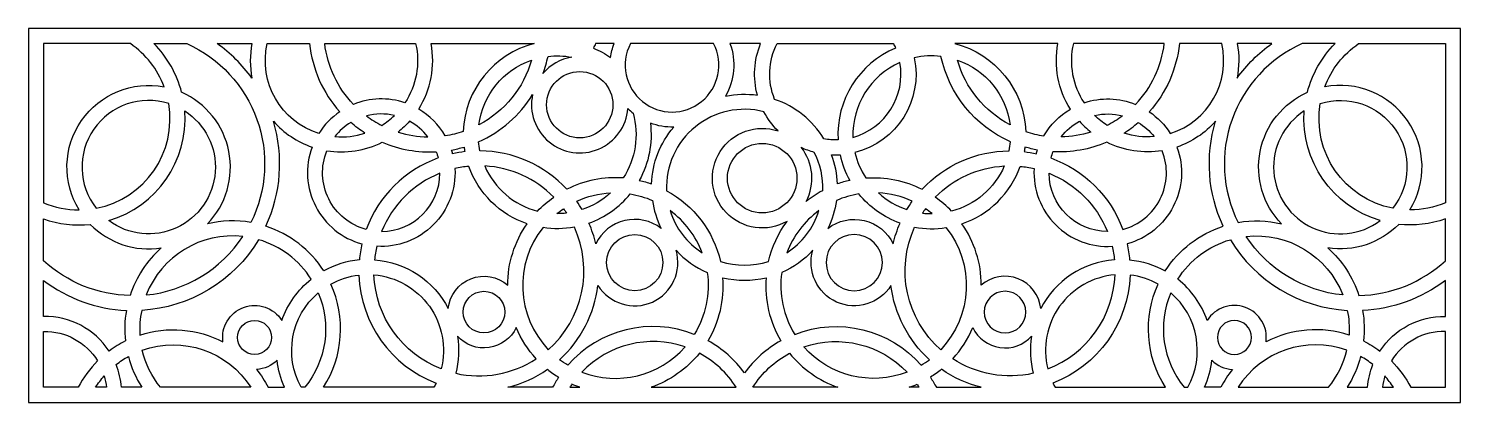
# Model space of a CAD drawing. Extents: x 554 to 1984, y 965 to 1338.
import ezdxf

# ---------------------------------------------------------------- set-up
doc = ezdxf.new("R2010")
doc.units = 0
doc.layers.add('LAYER_05', color=1, linetype='CONTINUOUS')

msp = doc.modelspace()

# ---------------------------------------------------------------- linework, layer by layer
at = {"layer": 'LAYER_05'}
msp.add_lwpolyline([(554.1, 965), (1983.9, 965), (1983.9, 1338.1), (554.1, 1338.1)], close=True, dxfattribs=at)
for points in [[(689.5, 1280, 0.153794), (655.8, 1323.1), (569.1, 1323.1), (569.1, 1164.1, 0.100077), (604.5, 1157.1, -0.652786)], [(679.2, 1323.1), (712.1, 1323.1, -0.42582), (776.1, 1144.6, 0.101612), (732.7, 1143.2, 0.521696), (706.9, 1274.5, 0.134207)], [(742.3, 1323.1), (777.1, 1323.1, 0.095116), (777.1, 1288.7, 0.084007)], [(792.4, 1323.1), (834.7, 1323.1, 0.157762), (864.8, 1255.1, 0.103266), (844, 1233.5, -0.39212)], [(849.8, 1323.1), (940.6, 1323.1, -0.205576), (929.9, 1264, 0.180168), (878.5, 1262.5, -0.162802)], [(1059, 1323.1, 0.333759), (988.2, 1235.4, -0.044191), (970.1, 1231.1, 0.129576), (943.7, 1257.7, 0.189059), (956, 1323.1)], [(1120.3, 1323.1, 0.018665), (1118.1, 1318.7, -0.052327), (1135.3, 1309.3, -0.057758), (1138.7, 1323.1)], [(1155.1, 1323.1, 1.642745), (1238.2, 1323.1)], [(1285.1, 1323.1), (1254.5, 1323.1, -0.223782), (1250, 1270.6, -0.086528), (1281.9, 1271.7, -0.164169)], [(1417.7, 1323.1, -0.018665), (1419.9, 1318.7, 0.317049), (1362.4, 1227.1, -0.054289), (1348.3, 1228.1, 0.174911), (1299.1, 1267.5, -0.222493), (1301.7, 1323.1)], [(1479, 1323.1, -0.333759), (1549.8, 1235.4, 0.044191), (1567.9, 1231.1, -0.129576), (1594.4, 1257.7, -0.189059), (1582, 1323.1)], [(1688.2, 1323.1), (1597.4, 1323.1, 0.205576), (1608.1, 1264, -0.180168), (1659.5, 1262.5, 0.162802)], [(1745.6, 1323.1), (1703.3, 1323.1, -0.157762), (1673.2, 1255.1, -0.103266), (1694.1, 1233.5, 0.39212)], [(1858.8, 1323.1), (1825.9, 1323.1, 0.42582), (1761.9, 1144.6, -0.101612), (1805.3, 1143.2, -0.521696), (1831.1, 1274.5, -0.134207)], [(1795.7, 1323.1), (1761, 1323.1, -0.095116), (1760.9, 1288.7, -0.084007)], [(1848.5, 1280, -0.153794), (1882.2, 1323.1), (1968.9, 1323.1), (1968.9, 1164.1, -0.100077), (1933.5, 1157.1, 0.652786)], [(1056.4, 1306.7, -0.205446), (1003.8, 1242, -0.286115)], [(1072.8, 1310.4, -0.075781), (1096.5, 1309.6, 0.177297), (1067.7, 1293.2, 0.037153)], [(1424.2, 1304.2, 0.306216), (1377.3, 1229.5, 0.386778)], [(1438.6, 1309, -0.402159), (1379.3, 1214.5, 0.088748), (1390.2, 1189, -0.135419), (1446.3, 1177.7, -0.206586), (1533.2, 1216.1, 0.029272), (1534.5, 1225.2, -0.240586), (1465.2, 1310.4, 0.085376)], [(1534.2, 1242, -0.205446), (1481.6, 1306.7, -0.286115)], [(621.6, 1158.7, 0.407802), (694, 1263.4, 0.736907)], [(1004.8, 1216.1, -0.029272), (1003.5, 1225.2, 0.151486), (1057.4, 1272.2, 1.069216), (1152.5, 1258.4, 0.028968), (1157.7, 1253.6, -0.217294), (1147.8, 1189, 0.135419), (1091.7, 1177.7, 0.206586)], [(1916.4, 1158.7, -0.407802), (1844, 1263.4, -0.736907)], [(710, 1255.9, -1.035202), (634.2, 1146.4, 0.353286)], [(798.5, 1245.6, 0.129836), (837.2, 1219.9, 0.440703), (887, 1123.2, 0.033967), (884.4, 1107.2, 0.103699), (848.8, 1096.2, 0.17467), (791, 1140.9, 0.185157)], [(860, 1230.3, 0.10024), (890, 1233.8, -0.036795), (875.8, 1244.4, 0.090724)], [(906.7, 1241.5, 0.053123), (919.4, 1251.4, 0.120827), (891.5, 1251, 0.042508)], [(934.6, 1245.6, -0.043382), (923.1, 1234.8, 0.071487), (952.8, 1230, 0.103549)], [(1293, 1105.7, -0.103611), (1311.5, 1145.7, -1.54796), (1302.5, 1235.9, -0.074366), (1288.4, 1255.1, 0.503746), (1191.2, 1176.3, -0.215861), (1245, 1105.7, 0.157784)], [(1603.4, 1245.6, 0.043382), (1614.9, 1234.8, -0.071487), (1585.2, 1230, -0.103549)], [(1631.3, 1241.5, -0.053123), (1618.6, 1251.4, -0.120827), (1646.5, 1251, -0.042508)], [(1678, 1230.3, -0.10024), (1648, 1233.8, 0.036795), (1662.2, 1244.4, -0.090724)], [(1739.5, 1245.6, -0.129836), (1700.8, 1219.9, -0.440703), (1651, 1123.2, -0.033967), (1653.6, 1107.2, -0.103699), (1689.2, 1096.2, -0.17467), (1747, 1140.9, -0.185157)], [(1828, 1255.9, 1.035202), (1903.8, 1146.4, -0.353286)], [(1163.9, 1186.6, -0.029826), (1176.2, 1183, -0.168865), (1198.3, 1239.8, -0.096326), (1175, 1243.7, -0.159146)], [(851.9, 1216.2, 0.157598), (907.3, 1224.7, 0.114722), (961.1, 1215.1, -0.027456), (963.1, 1209, 0.221601), (891.3, 1137.6, -0.451098)], [(977.5, 1213.2, 0.013147), (976.4, 1216.9, 0.026834), (989, 1219.9, 0.012476), (989.7, 1215.3, 0.025892)], [(1346.8, 1176.3, 0.04516), (1330.6, 1165.6, 0.297043), (1325.6, 1219.6, 0.042418), (1338.4, 1214.9, -0.128931)], [(1560.5, 1213.2, -0.013147), (1561.6, 1216.9, -0.026834), (1549, 1219.9, -0.012476), (1548.3, 1215.3, -0.025892)], [(1686.1, 1216.2, -0.157598), (1630.7, 1224.7, -0.114722), (1576.9, 1215.1, 0.027456), (1574.9, 1209, -0.221601), (1646.7, 1137.6, 0.451098)], [(1374.1, 1186.6, 0.029838), (1361.8, 1183, 0.080535), (1356, 1212.1, 0.026215), (1364.4, 1212.2, 0.073407)], [(899.5, 1107.3, -0.259664), (973.2, 1058.6, -0.611758), (1032.5, 1081.9, -0.153198), (1051.9, 1143.3, -0.229459), (993.6, 1200.6, 0.033376), (979.8, 1198.4, -0.448681), (901.8, 1120.8, 0.032708)], [(906.6, 1135.6, 0.409737), (964.9, 1193.7, 0.204431)], [(1078.5, 1169.8, 0.186491), (1009.6, 1201, 0.231697), (1062.2, 1155.9, -0.049852)], [(1459.5, 1169.8, -0.186491), (1528.4, 1201, -0.231697), (1475.8, 1155.9, 0.049852)], [(1638.5, 1107.3, 0.259664), (1564.8, 1058.6, 0.611758), (1505.5, 1081.9, 0.153198), (1486.1, 1143.3, 0.229459), (1544.4, 1200.6, -0.033376), (1558.2, 1198.4, 0.448681), (1636.2, 1120.8, -0.032708)], [(1631.4, 1135.6, -0.409737), (1573.1, 1193.7, -0.204431)], [(1101.4, 1165.8, -0.094775), (1135.2, 1174.1, -0.105608), (1106.8, 1157.4, 0.020778)], [(1113.7, 1143.9, 0.136714), (1154.8, 1173.1, -0.063062), (1177.1, 1166.5, 0.07904), (1185.7, 1138.7, 0.47689), (1120.5, 1123.2, 0.045518)], [(1424.3, 1143.9, -0.136714), (1383.2, 1173.1, 0.063079), (1360.9, 1166.5, -0.079053), (1352.3, 1138.7, -0.476966), (1417.5, 1123.2, -0.045518)], [(1436.6, 1165.8, 0.094775), (1402.8, 1174.1, 0.105608), (1431.2, 1157.4, -0.020778)], [(1091.3, 1153.9, -0.031064), (1081.6, 1153.4, -0.022511), (1088.2, 1158.3, -0.012828)], [(1446.7, 1153.9, 0.031064), (1456.4, 1153.4, 0.022511), (1449.8, 1158.3, 0.012828)], [(655.4, 1071.6, -0.182668), (569.1, 1106.4), (569.1, 1148.1, 0.112053), (615.7, 1142.7, 0.242071), (686.6, 1119.2, 0.134518)], [(1194.7, 1156.4, 0.175162), (1226.8, 1114.3, 0.145825)], [(1311.2, 1114.3, 0.175118), (1343.3, 1156.4, 0.145789)], [(1882.6, 1071.6, 0.182668), (1968.9, 1106.4), (1968.9, 1148.1, -0.112053), (1922.3, 1142.7, -0.242071), (1851.4, 1119.2, -0.134518)], [(671.5, 1072.2, 0.225274), (768, 1130.6, 0.338837)], [(1067.8, 1139.4, 0.375373), (1073.1, 1017.6, 0.330796), (1099.1, 1139.9, -0.08404)], [(1470.2, 1139.4, -0.375373), (1464.9, 1017.6, -0.330796), (1438.9, 1139.9, 0.08404)], [(1866.5, 1072.2, -0.225274), (1770, 1130.6, -0.338837)], [(665.3, 1032.2, -0.202159), (748.2, 1025.3, -0.809144), (806.9, 1046.8, -0.141918), (836.3, 1087.9, 0.183019), (783.8, 1127.4, -0.247158), (667, 1056.8, 0.066662)], [(1092.5, 1002.1, -0.026659), (1084.4, 1007.6, 0.179961), (1122.7, 1081.8, 0.875407), (1200.7, 1116.8, 0.104067), (1231.8, 1094.6, -0.175422), (1218.9, 1032.9, 0.316055)], [(1445.5, 1002.1, 0.026659), (1453.6, 1007.6, -0.179961), (1415.3, 1081.8, -0.875497), (1337.3, 1116.8, -0.104081), (1306.2, 1094.6, 0.175428), (1319.1, 1032.9, -0.316055)], [(1872.7, 1032.2, 0.202159), (1789.8, 1025.3, 0.809144), (1731.1, 1046.8, 0.141918), (1701.7, 1087.9, -0.183019), (1754.2, 1127.4, 0.247158), (1871, 1056.8, -0.066662)], [(634.5, 1016.2, 0.257279), (569.1, 1050.8), (569.1, 1086.8, 0.153472), (651.7, 1056.7, 0.07094), (650.8, 1026.3, 0.04481)], [(961.1, 984.3, -0.015843), (958.9, 980), (848.5, 980, 0.25532), (855.9, 1083.1, -0.098075), (884, 1092, 0.301636)], [(899, 1092.3, -0.46194), (966.2, 998.4, -0.300054)], [(1305.4, 1026.5, 0.108451), (1269, 994.4, 0.108451), (1232.6, 1026.5, 0.153716), (1247.5, 1089.4, 0.117522), (1290.5, 1089.4, 0.153719)], [(1639, 1092.3, 0.46194), (1571.8, 998.4, 0.300054)], [(1576.9, 984.3, 0.015843), (1579.1, 980), (1689.5, 980, -0.25532), (1682.1, 1083.1, 0.098075), (1654, 1092, -0.301636)], [(1903.5, 1016.2, -0.257279), (1968.9, 1050.8), (1968.9, 1086.8, -0.153472), (1886.3, 1056.7, -0.07094), (1887.2, 1026.3, -0.04481)], [(830, 980), (826.3, 980, -0.356355), (843.4, 1074.4, -0.276426)], [(1708, 980), (1711.7, 980, 0.356355), (1694.6, 1074.4, 0.276426)], [(623, 1006.3, 0.076789), (603.6, 980), (569.1, 980), (569.1, 1035.8, -0.267029)], [(980.6, 994, 0.203148), (1061.1, 1008.5, -0.086506), (1041, 1039.6, -0.532473), (982.3, 1031.1, -0.103129)], [(1557.4, 994, -0.203148), (1476.9, 1008.5, 0.086506), (1497, 1039.6, 0.532473), (1555.7, 1031.1, 0.103129)], [(1915, 1006.3, -0.076789), (1934.4, 980), (1968.9, 980), (1968.9, 1035.8, 0.267029)], [(685.8, 980, -0.112878), (667.6, 1017.1, -0.349727), (776.1, 980)], [(1209.6, 1020.4, 0.293304), (1106.6, 995.2, 0.314564)], [(1328.4, 1020.4, -0.293304), (1431.4, 995.2, -0.314564)], [(1852.2, 980, 0.112878), (1870.4, 1017.1, 0.349727), (1761.9, 980)], [(646.8, 980, 0.076608), (641.5, 1002.7, -0.039741), (653.7, 1010.8, 0.078668), (667.3, 980)], [(781.7, 997.8, -0.049925), (793.4, 980), (809.6, 980, -0.077458), (802.3, 1007, -0.182457)], [(1175.7, 980), (1260.7, 980, 0.129672), (1224, 1014.1, -0.13991)], [(1362.3, 980), (1277.3, 980, -0.129672), (1314, 1014.1, 0.13991)], [(1756.3, 997.8, 0.049925), (1744.6, 980), (1728.4, 980, 0.077458), (1735.7, 1007, 0.182457)], [(1891.2, 980, -0.076608), (1896.5, 1002.7, 0.039741), (1884.3, 1010.8, -0.078668), (1870.7, 980)], [(629.6, 991.4, -0.047345), (631.8, 980), (621, 980, -0.038972)], [(1032.7, 980, 0.091417), (1072.3, 998, 0.031613), (1083.4, 990.1, 0.025941), (1077.4, 980)], [(1505.3, 980, -0.091417), (1465.7, 998, -0.031613), (1454.6, 990.1, -0.025941), (1460.6, 980)], [(1908.4, 991.4, 0.047345), (1906.2, 980), (1917, 980, 0.038972)], [(1104.5, 980, -0.019416), (1096.7, 983.1, 0.009358), (1094.7, 980)], [(1433.5, 980, 0.019416), (1441.3, 983.1, -0.009358), (1443.3, 980)]]:
    msp.add_lwpolyline(points, format="xyb", close=True, dxfattribs=at)
for centre, radius in [((1104.5, 1262.1), 33.1), ((1286.7, 1188.8), 34.7), ((1159.4, 1104.5), 28.1), ((1008.8, 1055.1), 20.8), ((779.8, 1029.8), 17)]:
    msp.add_circle(centre, radius, dxfattribs=at)
at = {"layer": 'LAYER_05', "extrusion": (0, 0, -1)}
for centre, radius in [((-1378.6, 1104.5), 28.1), ((-1529.2, 1055.1), 20.8), ((-1758.2, 1029.8), 17)]:
    msp.add_circle(centre, radius, dxfattribs=at)

doc.saveas('drawing.dxf')
